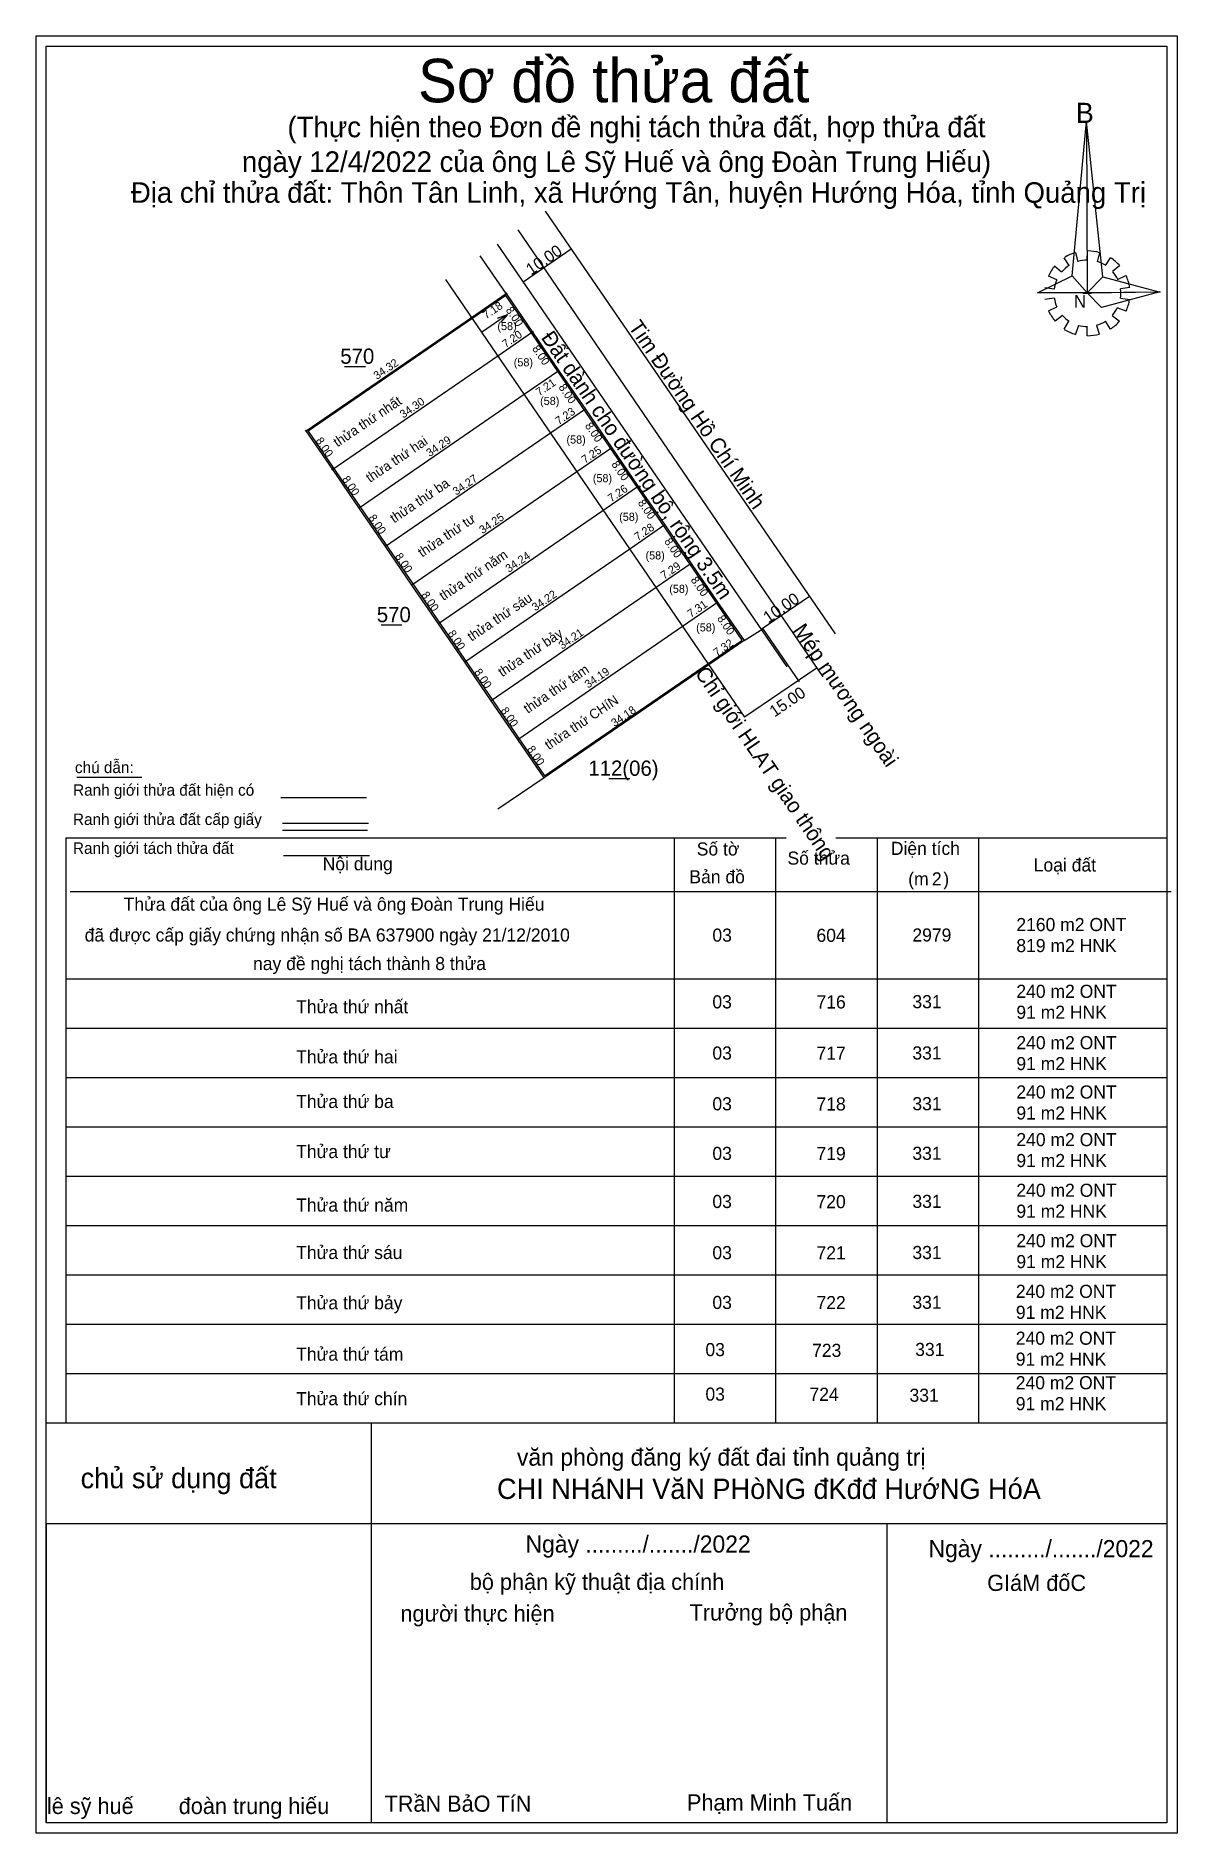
# Model space of a CAD drawing. Extents: x 548467 to 548662, y 1843766 to 1844074.
import ezdxf

# ---------------------------------------------------------------- set-up
doc = ezdxf.new("R2010")
doc.units = 0
for name, color, linetype in [('Level 1', 7, 'Continuous'), ('Level 10', 7, 'Continuous'), ('Level 11', 7, 'Continuous'), ('Level 12', 7, 'Continuous'), ('Level 13', 7, 'Continuous'), ('Level 17', 7, 'Continuous'), ('Level 36', 7, 'Continuous'), ('Level 49', 7, 'Continuous'), ('Level 5', 7, 'Continuous'), ('Level 50', 7, 'Continuous'), ('Level 6', 7, 'Continuous'), ('Level 63', 7, 'Continuous'), ('Level 7', 7, 'Continuous'), ('Level 9', 7, 'Continuous')]:
    doc.layers.add(name, color=color, linetype=linetype)

msp = doc.modelspace()

# ---------------------------------------------------------------- linework, layer by layer
at = {"layer": 'Level 1'}
for p, q in [((548558.12, 1844037.3), (548549.88, 1844031.65)), ((548644.43, 1844036.69), (548644.81, 1844035.16)), ((548646.42, 1844035.4), (548646.46, 1844036.98)), ((548648.5, 1844036.69), (548648.12, 1844035.11)), ((548640.83, 1844034.42), (548642.02, 1844033.38)), ((548643.34, 1844034.51), (548642.49, 1844035.8)), ((548649.54, 1844034.51), (548650.39, 1844035.8)), ((548651.95, 1844034.42), (548650.77, 1844033.43)), ((548639.18, 1844030.71), (548640.74, 1844030.47)), ((548641.21, 1844032.05), (548639.79, 1844032.64)), ((548651.62, 1844032.09), (548653.04, 1844032.79)), ((548653.7, 1844030.71), (548652.1, 1844030.47)), ((548640.74, 1844028.88), (548639.18, 1844028.64)), ((548639.79, 1844026.71), (548641.21, 1844027.4)), ((548645.66, 1844029.77), (548647.17, 1844029.77)), ((548653.09, 1844026.66), (548651.53, 1844027.25)), ((548652.1, 1844028.88), (548653.7, 1844028.64)), ((548653.7, 1844029.23), (548653.7, 1844029.23)), ((548653.7, 1844029.23), (548653.7, 1844029.23)), ((548642.16, 1844025.92), (548640.93, 1844024.93)), ((548642.49, 1844023.6), (548643.29, 1844024.98)), ((548644.9, 1844024.24), (548644.43, 1844022.71)), ((548647.98, 1844024.24), (548648.45, 1844022.76)), ((548650.39, 1844023.6), (548649.54, 1844024.93)), ((548650.68, 1844025.92), (548651.95, 1844024.98)), ((548646.42, 1844022.46), (548646.42, 1844024)), ((548598.9, 1843977.81), (548590.64, 1843972.17)), ((548600.18, 1843965.61), (548587.79, 1843957.15)), ((548471.66, 1843936.55), (548471.66, 1843836.38)), ((548471.66, 1843936.55), (548594.88, 1843936.55)), ((548575.75, 1843936.55), (548575.75, 1843836.38)), ((548593.1, 1843936.55), (548593.1, 1843836.38)), ((548603.43, 1843936.55), (548660.04, 1843936.55)), ((548610.46, 1843936.55), (548610.46, 1843836.38)), ((548627.81, 1843936.55), (548627.81, 1843836.38)), ((548472.41, 1843927.31), (548660.79, 1843927.31)), ((548471.66, 1843912.4), (548660.04, 1843912.4)), ((548471.66, 1843903.96), (548660.04, 1843903.96)), ((548471.66, 1843903.96), (548660.04, 1843903.96)), ((548471.66, 1843895.51), (548660.04, 1843895.51)), ((548471.66, 1843895.51), (548660.04, 1843895.51)), ((548471.66, 1843887.06), (548660.04, 1843887.06)), ((548471.66, 1843887.06), (548660.04, 1843887.06)), ((548471.66, 1843878.61), (548660.04, 1843878.61)), ((548471.66, 1843878.61), (548660.04, 1843878.61)), ((548471.66, 1843870.17), (548660.04, 1843870.17)), ((548471.66, 1843870.17), (548660.04, 1843870.17)), ((548471.66, 1843861.72), (548660.04, 1843861.72)), ((548471.66, 1843853.27), (548660.04, 1843853.27)), ((548471.66, 1843853.27), (548660.04, 1843853.27)), ((548471.66, 1843844.83), (548660.04, 1843844.83)), ((548466.54, 1843834.7), (548466.54, 1843766.18)), ((548468.29, 1843836.38), (548660.04, 1843836.38)), ((548523.88, 1843836.38), (548523.88, 1843767.93)), ((548468.29, 1843819.17), (548468.29, 1843767.93)), ((548468.29, 1843819.16), (548660.04, 1843819.16)), ((548612.1, 1843819.17), (548612.1, 1843767.93))]:
    msp.add_line(p, q, dxfattribs=at)
for points in [[(548646.32, 1844059.11), (548646.42, 1844029.82), (548643.86, 1844032.74)], [(548646.32, 1844059.11), (548646.42, 1844029.82), (548649.11, 1844032.54)], [(548637.9, 1844029.82), (548643.86, 1844032.74), (548646.42, 1844029.82)], [(548658.91, 1844029.92), (548646.42, 1844029.82), (548649.11, 1844032.54)], [(548658.82, 1844029.97), (548648.88, 1844027.3), (548646.42, 1844029.82)]]:
    msp.add_lwpolyline(points, close=True, dxfattribs=at)
for centre, major_axis, start_param, end_param in [((548646.44, 1844029.72), (7.3, 0), 1.84956, 2.139009), ((548646.44, 1844029.72), (7.3, 0), 1.279242, 1.563322), ((548646.44, 1844029.72), (7.3, 0), 2.439582, 2.724002), ((548646.44, 1844029.72), (5.72, 0), 2.133735, 2.444963), ((548646.44, 1844029.72), (5.72, 0), 1.569856, 1.856111), ((548646.44, 1844029.72), (5.72, 0), 1.002709, 1.275562), ((548646.44, 1844029.72), (7.3, 0), 0.710562, 0.996872), ((548646.44, 1844029.72), (5.72, 0), 0.426784, 0.706465), ((548646.44, 1844029.72), (5.72, 0), 2.723685, 3.015158), ((548646.44, 1844029.72), (5.72, 0), 6.135584, 6.416185), ((548646.44, 1844029.72), (7.3, 0), 0.139051, 0.433933), ((548646.44, 1844029.72), (5.72, 0), 3.2823, 3.561051), ((548646.44, 1844029.72), (5.72, 0), 5.561373, 5.839514), ((548646.44, 1844029.72), (7.3, 0), 5.852303, 6.138396), ((548646.44, 1844029.72), (7.3, 0), 3.569886, 3.856919), ((548646.44, 1844029.72), (5.72, 0), 3.860776, 4.132583), ((548646.44, 1844029.72), (5.72, 0), 4.438547, 4.71314), ((548646.44, 1844029.72), (5.72, 0), 4.990871, 5.289332), ((548646.44, 1844029.72), (7.3, 0), 5.285614, 5.567987), ((548646.4, 1844029.68), (7.3, 0), 4.147091, 4.436593), ((548646.44, 1844029.72), (7.3, 0), 4.71301, 4.997611)]:
    msp.add_ellipse(centre, major_axis=major_axis, ratio=0.995001, start_param=start_param, end_param=end_param, dxfattribs=at)
at = {"layer": 'Level 10'}
for p, q in [((548549.01, 1844040.57), (548601.2, 1843964.1)), ((548541.07, 1844025.6), (548546.99, 1844029.67)), ((548546.99, 1844029.67), (548551.51, 1844023.07)), ((548512.79, 1844006.16), (548541.07, 1844025.6)), ((548551.51, 1844023.07), (548545.58, 1844018.99)), ((548551.51, 1844023.07), (548556.03, 1844016.47)), ((548545.58, 1844018.99), (548517.31, 1843999.57)), ((548556.03, 1844016.47), (548550.09, 1844012.38)), ((548556.03, 1844016.47), (548560.56, 1844009.87)), ((548550.09, 1844012.38), (548521.83, 1843992.97)), ((548560.56, 1844009.87), (548554.6, 1844005.78)), ((548560.56, 1844009.87), (548565.08, 1844003.27)), ((548517.31, 1843999.57), (548512.79, 1844006.16)), ((548554.6, 1844005.78), (548526.35, 1843986.37)), ((548565.08, 1844003.27), (548559.11, 1843999.17)), ((548565.08, 1844003.27), (548569.6, 1843996.67)), ((548521.83, 1843992.97), (548517.31, 1843999.57)), ((548559.11, 1843999.17), (548530.88, 1843979.77)), ((548569.6, 1843996.67), (548535.4, 1843973.17)), ((548569.6, 1843996.67), (548574.13, 1843990.07)), ((548526.35, 1843986.37), (548521.83, 1843992.97)), ((548574.13, 1843990.07), (548568.13, 1843985.95)), ((548574.13, 1843990.07), (548578.65, 1843983.48)), ((548530.88, 1843979.77), (548526.35, 1843986.37)), ((548568.13, 1843985.95), (548539.92, 1843966.57)), ((548578.65, 1843983.48), (548572.64, 1843979.35)), ((548578.65, 1843983.48), (548583.17, 1843976.88)), ((548535.4, 1843973.17), (548530.88, 1843979.77)), ((548572.64, 1843979.35), (548544.45, 1843959.97)), ((548577.15, 1843972.74), (548583.17, 1843976.88)), ((548583.17, 1843976.88), (548587.7, 1843970.28)), ((548539.92, 1843966.57), (548535.4, 1843973.17)), ((548548.97, 1843953.37), (548577.15, 1843972.74)), ((548587.7, 1843970.28), (548581.66, 1843966.13)), ((548544.45, 1843959.97), (548539.92, 1843966.57)), ((548581.66, 1843966.13), (548553.49, 1843946.78)), ((548548.97, 1843953.37), (548544.45, 1843959.97)), ((548553.49, 1843946.78), (548548.97, 1843953.37))]:
    msp.add_line(p, q, dxfattribs=at)
for points in [[(548553.69, 1844043.77), (548603.26, 1843971.46)], [(548545.44, 1844038.12), (548595.01, 1843965.8)]]:
    msp.add_lwpolyline(points, dxfattribs=at)
at = {"layer": 'Level 11'}
for centre in [(548546.99, 1844029.67), (548541.07, 1844025.6), (548551.51, 1844023.07), (548545.58, 1844018.99), (548512.79, 1844006.16), (548512.79, 1844006.16), (548517.31, 1843999.57)]:
    msp.add_circle(centre, 0.111, dxfattribs=at)
at = {"layer": 'Level 12'}
for p, q in [((548546.92, 1844029.32), (548513.13, 1844006.1)), ((548587.35, 1843970.34), (548546.92, 1844029.32)), ((548513.13, 1844006.1), (548553.56, 1843947.12)), ((548553.56, 1843947.12), (548587.35, 1843970.34))]:
    msp.add_line(p, q, dxfattribs=at)
at = {"layer": 'Level 13'}
msp.add_line((548547.2, 1844026.09), (548542.95, 1844023.13), dxfattribs=at)
msp.add_lwpolyline([(548545.51, 1844025.45), (548547.2, 1844026.09), (548546.02, 1844024.73)], dxfattribs=at)
at = {"layer": 'Level 17'}
msp.add_line((548473.54, 1843946.89), (548484.64, 1843946.89), dxfattribs=at)
at = {"layer": 'Level 5'}
for p, q in [((548546.99, 1844029.67), (548542.57, 1844036.15)), ((548587.7, 1843970.28), (548590.9, 1843972.27)), ((548590.9, 1843972.27), (548597.1, 1843963.25)), ((548553.49, 1843946.78), (548545.56, 1843941.45))]:
    msp.add_line(p, q, dxfattribs=at)
msp.add_lwpolyline([(548466.56, 1844073.77), (548661.79, 1844073.77), (548661.79, 1843766.19), (548466.56, 1843766.19)], close=True, dxfattribs=at)
msp.add_lwpolyline([(548660.05, 1843836.39), (548660.05, 1843767.92), (548468.3, 1843767.92), (548468.3, 1844072.04), (548660.05, 1844072.04), (548660.05, 1843836.39)], dxfattribs=at)
at = {"layer": 'Level 50'}
msp.add_line((548536.64, 1844032.09), (548587.79, 1843957.15), dxfattribs=at)
at = {"layer": 'Level 6'}
for p, q in [((548508.46, 1843943.4), (548523.08, 1843943.4)), ((548508.7, 1843939.01), (548523.42, 1843939.01)), ((548508.7, 1843937.84), (548523.29, 1843937.84))]:
    msp.add_line(p, q, dxfattribs=at)
at = {"layer": 'Level 63'}
msp.add_line((548508.9, 1843933.52), (548523.6, 1843933.52), dxfattribs=at)
at = {"layer": 'Level 9'}
for p, q in [((548519.34, 1844017.22), (548522.92, 1844017.22)), ((548525.58, 1843972.99), (548529.16, 1843972.99)), ((548564.58, 1843946.7), (548568.16, 1843946.7))]:
    msp.add_line(p, q, dxfattribs=at)

# ---------------------------------------------------------------- texts
at = {"layer": 'Level 1'}
for s, height, p in [('Sơ đồ thửa đất', 7.454, (548531.91, 1844062.41)), ('B', 3.44, (548644.47, 1844058.89)), ('N', 2.15, (548644.15, 1844027.26)), ('văn phòng đăng ký đất đai tỉnh quảng trị', 2.9384, (548548.84, 1843829.06)), ('chủ sử dụng đất', 3.47, (548474.18, 1843825.2)), ('CHI NHáNH VăN PHòNG đKđđ HướNG HóA', 3.47, (548545.43, 1843823.37)), ('bộ phận kỹ thuật địa chính', 2.7757, (548540.77, 1843807.8)), ('GIáM đốC', 2.776, (548629.3, 1843807.62)), ('người thực hiện', 2.7757, (548528.9, 1843802.38)), ('Trưởng bộ phận', 2.7757, (548578.38, 1843802.56)), ('lê sỹ huế', 2.771, (548468.42, 1843769.44)), ('đoàn trung hiếu', 2.771, (548490.97, 1843769.44)), ('TRầN BảO TíN', 2.771, (548526.19, 1843769.83)), ('Phạm Minh Tuấn', 2.7757, (548577.93, 1843770.04))]:
    msp.add_text(s, height=height, dxfattribs=at).set_placement(p)
for s, height, rotation, p in [('10.00', 2, 34.428, (548551.25, 1844032.74)), ('Tim Đường Hồ Chí Minh', 2.608, 304.428, (548567.8, 1844023.97)), ('Đất dành cho đường bộ, rộng 3.5m', 2.608, 304.428, (548552.87, 1844022.14)), ('10.00', 2, 34.428, (548591.85, 1843973.19)), ('Mép mương ngoài', 2.608, 304.428, (548595.93, 1843972.04)), ('Chỉ giới HLAT giao thông', 2.608, 304.428, (548579.2, 1843964.72)), ('15.00', 2, 34.428, (548592.91, 1843957.1))]:
    msp.add_text(s, height=height, rotation=rotation, dxfattribs=at).set_placement(p)
at = {"layer": 'Level 13'}
for s, p in [('thửa thứ nhất', (548518.11, 1844003.34)), ('thửa thứ hai', (548523.69, 1843997.25)), ('thửa thứ ba', (548527.82, 1843990.32)), ('thửa thứ tư', (548532.6, 1843984.47)), ('thửa thứ năm', (548536.25, 1843977.04)), ('thửa thứ sáu', (548541.06, 1843970.07)), ('thửa thứ bảy', (548546.31, 1843964)), ('thửa thứ tám', (548550.68, 1843957.74)), ('thửa thứ CHíN', (548554.29, 1843951.52))]:
    msp.add_text(s, height=1.6625, rotation=33.9871, dxfattribs=at).set_placement(p)
at = {"layer": 'Level 36'}
for s, p in [('570', (548518.61, 1844017.66)), ('570', (548524.86, 1843973.43)), ('112(06)', (548561.05, 1843947.14))]:
    msp.add_text(s, height=2.608, dxfattribs=at).set_placement(p)
at = {"layer": 'Level 49'}
for s, rotation, p in [('7.18', 34.4939, (548543.58, 1844025.24)), ('8.00', 304.428, (548546.85, 1844026.84)), ('7.20', 34.4939, (548546.91, 1844020.31)), ('34.32', 34.4939, (548524.88, 1844014.88)), ('8.00', 304.428, (548551.37, 1844020.24)), ('7.21', 34.494, (548552.66, 1844012.07)), ('34.30', 34.494, (548529.39, 1844008.27)), ('8.00', 304.428, (548555.89, 1844013.64)), ('7.23', 34.494, (548555.99, 1844007.13)), ('8.00', 304.428, (548560.41, 1844007.05)), ('8.00', 304.428, (548514.33, 1844004.5)), ('34.29', 34.494, (548533.91, 1844001.67)), ('7.25', 34.494, (548560.49, 1844000.52)), ('8.00', 304.428, (548564.94, 1844000.45)), ('8.00', 304.428, (548518.85, 1843997.9)), ('34.27', 34.494, (548538.43, 1843995.07)), ('7.26', 34.494, (548564.98, 1843993.9)), ('8.00', 304.428, (548569.46, 1843993.85)), ('8.00', 304.428, (548523.38, 1843991.3)), ('34.25', 34.494, (548542.97, 1843988.48)), ('7.28', 34.494, (548569.51, 1843987.31)), ('8.00', 304.428, (548573.98, 1843987.25)), ('8.00', 304.428, (548527.9, 1843984.7)), ('34.24', 34.494, (548547.46, 1843981.86)), ('7.29', 34.494, (548574.02, 1843980.7)), ('8.00', 304.428, (548578.51, 1843980.65)), ('8.00', 304.428, (548532.42, 1843978.1)), ('34.22', 34.494, (548551.98, 1843975.26)), ('7.31', 34.494, (548578.6, 1843974.14)), ('8.00', 304.428, (548536.94, 1843971.5)), ('34.21', 34.494, (548556.56, 1843968.7)), ('8.00', 304.428, (548583.03, 1843974.05)), ('7.32', 34.494, (548583.05, 1843967.49)), ('8.00', 304.428, (548541.47, 1843964.9)), ('34.19', 34.494, (548561.01, 1843962.05)), ('8.00', 304.428, (548545.99, 1843958.31)), ('34.18', 34.494, (548565.54, 1843955.46)), ('8.00', 304.428, (548550.51, 1843951.71))]:
    msp.add_text(s, height=1.383, rotation=rotation, dxfattribs=at).set_placement(p)
at = {"layer": 'Level 6'}
for s, height, p in [('chú dẫn:', 1.959, (548473.21, 1843947.6)), ('Ranh giới thửa đất hiện có ', 1.9589, (548472.89, 1843943.73)), ('Ranh giới thửa đất cấp giấy', 1.9589, (548472.87, 1843938.72)), ('Ranh giới tách thửa đất', 1.9589, (548472.87, 1843933.78)), ('Số tờ', 2.242, (548579.6, 1843933.5)), ('Diện tích', 2.242, (548612.81, 1843933.6)), ('Nội dung', 2.242, (548515.59, 1843930.96)), ('Số thửa', 2.242, (548595.13, 1843931.93)), ('Loại đất', 2.242, (548637.26, 1843930.76)), ('Bản đồ', 2.242, (548578.34, 1843928.74)), ('(m   )', 2.242, (548615.79, 1843928.38)), ('2', 2.24, (548619.84, 1843928.38)), ('Thửa đất của ông Lê Sỹ Huế và ông Đoàn Trung Hiếu', 2.2425, (548481.53, 1843924.05)), ('2160 m2 ONT', 2.2425, (548634.29, 1843920.56)), (' đã được cấp giấy chứng nhận số BA 637900 ngày 21/12/2010', 2.2425, (548474.04, 1843918.77)), ('03', 2.242, (548582.28, 1843918.75)), ('604', 2.242, (548600.09, 1843918.72)), ('2979', 2.242, (548616.5, 1843918.77)), ('819 m2 HNK', 2.242, (548634.29, 1843916.96)), ('nay đề nghị tách thành 8 thửa', 2.2425, (548503.68, 1843913.89)), ('240 m2 ONT', 2.242, (548634.29, 1843909.13)), ('Thửa thứ nhất', 2.2425, (548511.06, 1843906.49)), ('03', 2.242, (548582.28, 1843907.33)), ('716', 2.242, (548600.09, 1843907.31)), ('331', 2.242, (548616.5, 1843907.36)), ('91 m2 HNK', 2.242, (548634.29, 1843905.55)), ('240 m2 ONT', 2.242, (548634.29, 1843900.34)), ('Thửa thứ hai', 2.2425, (548511.06, 1843897.92)), ('03', 2.242, (548582.28, 1843898.57)), ('717', 2.242, (548600.09, 1843898.54)), ('331', 2.242, (548616.5, 1843898.59)), ('91 m2 HNK', 2.242, (548634.29, 1843896.76)), ('Thửa thứ ba', 2.2425, (548511.06, 1843890.28)), ('03', 2.242, (548582.28, 1843889.88)), ('718', 2.242, (548600.09, 1843889.85)), ('331', 2.242, (548616.5, 1843889.9)), ('240 m2 ONT', 2.242, (548634.29, 1843891.9)), ('91 m2 HNK', 2.242, (548634.29, 1843888.31)), ('240 m2 ONT', 2.242, (548634.29, 1843883.75)), ('Thửa thứ tư', 2.2425, (548511.06, 1843881.71)), ('03', 2.242, (548582.28, 1843881.39)), ('719', 2.242, (548600.09, 1843881.36)), ('331', 2.242, (548616.5, 1843881.41)), ('91 m2 HNK', 2.242, (548634.29, 1843880.17)), ('240 m2 ONT', 2.242, (548634.29, 1843875.08)), ('Thửa thứ năm', 2.2425, (548511.06, 1843872.55)), ('03', 2.242, (548582.28, 1843873.16)), ('720', 2.242, (548600.09, 1843873.13)), ('331', 2.242, (548616.5, 1843873.18)), ('91 m2 HNK', 2.242, (548634.29, 1843871.5)), ('240 m2 ONT', 2.242, (548634.29, 1843866.46)), ('Thửa thứ sáu', 2.2425, (548511.06, 1843864.43)), ('03', 2.242, (548582.28, 1843864.4)), ('721', 2.242, (548600.09, 1843864.38)), ('331', 2.242, (548616.5, 1843864.43)), ('91 m2 HNK', 2.242, (548634.29, 1843862.87)), ('Thửa thứ bảy', 2.2425, (548511.06, 1843855.82)), ('03', 2.242, (548582.28, 1843855.88)), ('722', 2.242, (548600.09, 1843855.85)), ('331', 2.242, (548616.5, 1843855.91)), ('240 m2 ONT', 2.242, (548634.21, 1843857.78)), ('91 m2 HNK', 2.242, (548634.21, 1843854.19)), ('240 m2 ONT', 2.242, (548634.19, 1843849.76)), ('Thửa thứ tám', 2.2425, (548511.06, 1843847.03)), ('03', 2.242, (548581.09, 1843847.81)), ('723', 2.242, (548599.34, 1843847.68)), ('331', 2.242, (548616.98, 1843847.84)), ('91 m2 HNK', 2.242, (548634.19, 1843846.18)), ('240 m2 ONT', 2.242, (548634.19, 1843842.14)), ('Thửa thứ chín', 2.2425, (548511.06, 1843839.41)), ('03', 2.242, (548581.09, 1843840.19)), ('724', 2.242, (548598.89, 1843840.16)), ('331', 2.242, (548616.01, 1843840)), ('91 m2 HNK', 2.242, (548634.19, 1843838.56)), ('Ngày ........./......./2022', 2.9278, (548550.31, 1843814.19)), ('Ngày ........./......./2022', 2.9278, (548619.26, 1843813.4))]:
    msp.add_text(s, height=height, dxfattribs=at).set_placement(p)
at = {"layer": 'Level 7'}
for s, p in [('(Thực hiện theo Đơn đề nghị tách thửa đất, hợp thửa đất ', (548509.57, 1844056.43)), ('ngày 12/4/2022 của ông Lê Sỹ Huế và ông Đoàn Trung Hiếu)', (548501.78, 1844050.49)), ('Địa chỉ thửa đất: Thôn Tân Linh, xã Hướng Tân, huyện Hướng Hóa, tỉnh Quảng Trị', (548482.78, 1844045.21))]:
    msp.add_text(s, height=3.5261, dxfattribs=at).set_placement(p)
at = {"layer": 'Level 9'}
for height, p in [(1.386, (548545.49, 1844023.42)), (1.386, (548548.29, 1844017.22)), (1.386, (548552.8, 1844010.61)), (1.386, (548557.31, 1844004)), (1.386, (548561.82, 1843997.39)), (1.386, (548566.33, 1843990.78)), (1.385, (548570.84, 1843984.17)), (1.385, (548574.9, 1843978.45)), (1.385, (548579.5, 1843971.85))]:
    msp.add_text('(58)', height=height, dxfattribs=at).set_placement(p)

doc.saveas('drawing.dxf')
